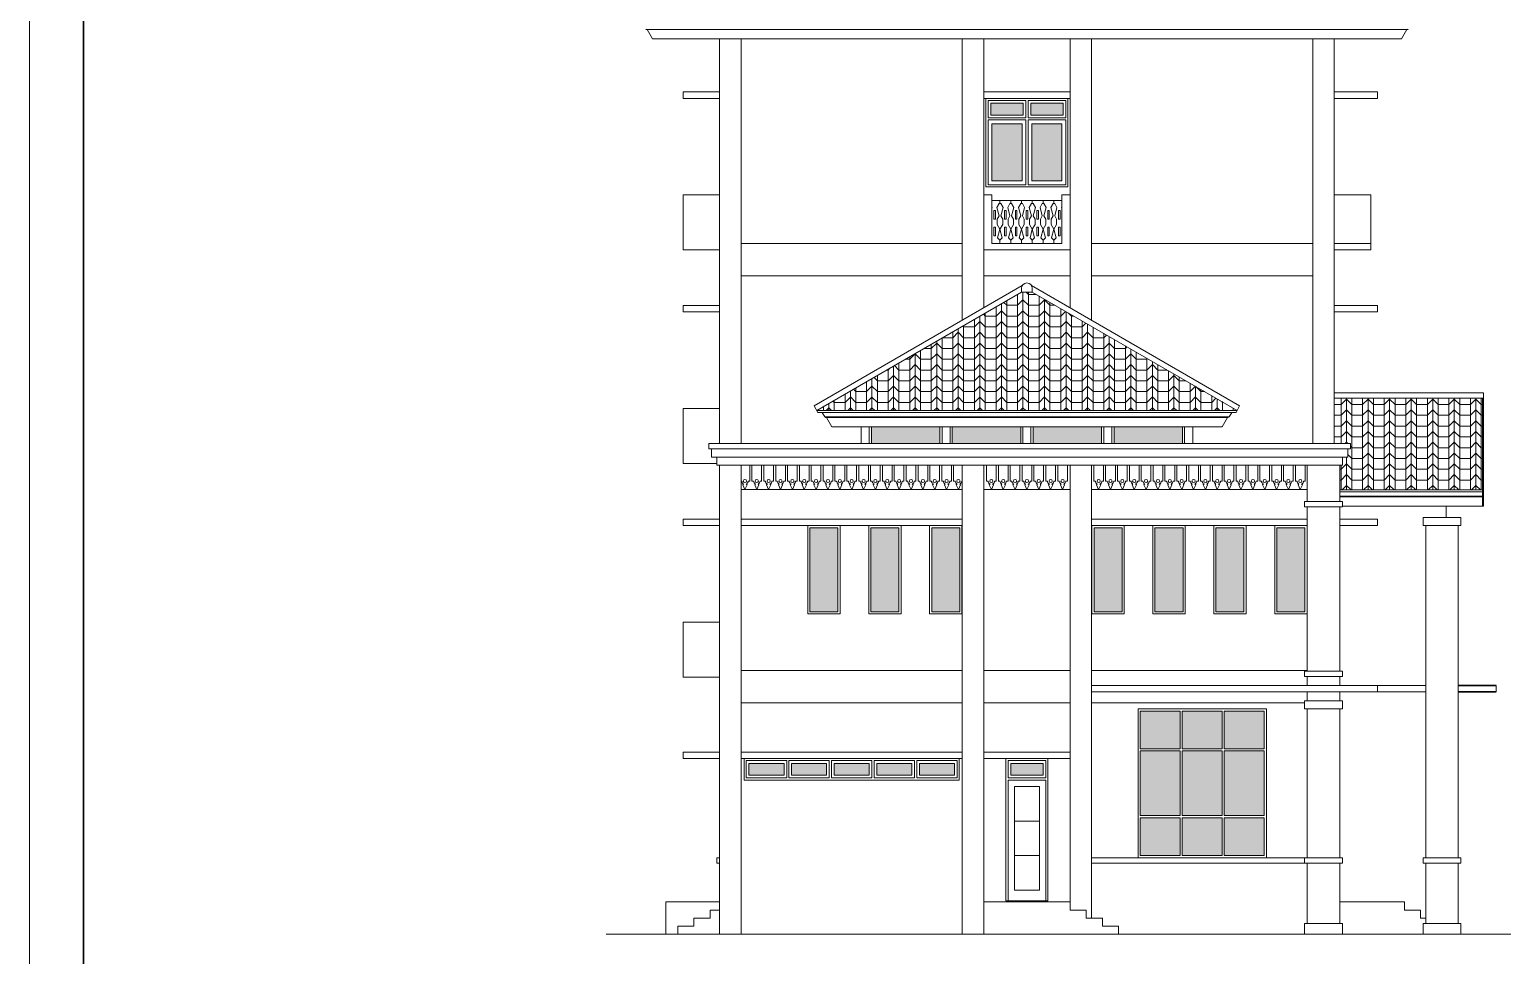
# Model space of a CAD drawing. Header units: millimetres. Extents: x -11 to 1625, y -267 to 180.
# Drawn here: x 1247.21 to 1274.53, y 149.58 to 166.75 of the extents above; entities that cross this region are included whole.
import ezdxf
from ezdxf.enums import TextEntityAlignment as Align

# ---------------------------------------------------------------- set-up
doc = ezdxf.new("R2010")
doc.units = ezdxf.units.MM
for name, color, linetype, lineweight in [('ars', 11, 'Continuous', 5), ('blk', 1, 'Continuous', 30), ('GRS KOP', 1, 'Continuous', 35), ('kap', 71, 'Continuous', 15), ('kop', 7, 'Continuous', 20), ('kus', 63, 'Continuous', 15), ('lan', 7, 'Continuous', 15), ('sol kaca', 9, 'Continuous', 0), ('tem', 5, 'Continuous', 20)]:
    doc.layers.add(name, color=color, linetype=linetype, lineweight=lineweight)
doc.styles.add('BARU', font='complex.shx')
doc.styles.get("Standard").update_dxf_attribs({"font": 'ARIALUNI.TTF'})

# ---------------------------------------------------------------- blocks, each defined once
blk = doc.blocks.new('kop')
at = {"layer": 'GRS KOP'}
blk.add_lwpolyline([(1, 54), (83, 54), (83, 1), (1, 1)], close=True, dxfattribs=at)
at = {"layer": 'kop', "color": 7}
blk.add_line((0, 55), (0, 0), dxfattribs=at)
at = {"layer": 'kop', "style": 'BARU', "flags": 4}
for p, height in [((73.8, 5.4), 0.35), ((80.303, 5.382), 0.25), ((73.8, 4.9), 0.35), ((80.303, 4.882), 0.25), ((73.8, 4.4), 0.35), ((80.303, 4.382), 0.25)]:
    blk.add_attdef('-', p, '', height=height, dxfattribs=at)
at = {"layer": 'kop', "flags": 4}
for tag, p in [('AR-00', (78.057, 2.648)), ('00', (81.238, 2.647))]:
    blk.add_attdef(tag, text='', height=0.35, dxfattribs=at).set_placement(p, align=Align.MIDDLE)

msp = doc.modelspace()

# ---------------------------------------------------------------- hatches: boundary and pattern name
at = {"layer": 'ars'}
h = msp.add_hatch(dxfattribs=at)
h.set_pattern_fill('PLENTONG', color=256, scale=0.1)
h.set_pattern_definition([(90, (1254.3393, 68.03694), (-0.4, 2e-17), []), (90, (1254.4393, 68.03694), (-0.4, 2e-17), []), (90, (1254.5393, 68.03694), (-0.4, 2e-17), []), (45, (1254.33931, 68.03694), (1e-17, 0.2), [0.14142136, -0.4242641]), (135, (1254.53931, 68.03694), (-1e-17, -0.2), [0.14142136, -0.4242641]), (0, (1254.5393, 68.03694), (0, 0.2), [0.2, -0.2])])
h.paths.add_polyline_path([(1269.6111181, 159.6863081), (1265.8132086, 161.8790322), (1265.6132086, 161.8790322), (1261.815299, 159.6863081)])
h = msp.add_hatch(dxfattribs=at)
h.set_pattern_fill('PLENTONG', color=256, scale=0.1)
h.set_pattern_definition([(90, (1214.3393, 68.3974), (-0.4, 2e-17), []), (90, (1214.4393, 68.3974), (-0.4, 2e-17), []), (90, (1214.5393, 68.3974), (-0.4, 2e-17), []), (45, (1214.33931, 68.39741), (1e-17, 0.2), [0.14142136, -0.4242641]), (135, (1214.53931, 68.39741), (-1e-17, -0.2), [0.14142136, -0.4242641]), (0, (1214.5393, 68.39741), (0, 0.2), [0.2, -0.2])])
h.paths.add_polyline_path([(1271.5132086, 158.2238585), (1271.5632086, 158.2238585), (1271.5632086, 158.2132141), (1274.1632086, 158.2132141), (1274.1632086, 159.9162268), (1271.4132086, 159.9162268), (1271.4132086, 159.0738585), (1271.7132086, 159.0738585), (1271.7132086, 158.9738585), (1271.6632086, 158.9738585), (1271.6632086, 158.8238585), (1271.5632086, 158.8238585), (1271.5632086, 158.6738585), (1271.5132086, 158.6738585)])
at = {"layer": 'sol kaca'}
h = msp.add_hatch(color=256, dxfattribs=at)
h.dxf.hatch_style = 1
h.paths.add_polyline_path([(1265.0632086, 165.0038585), (1265.0632086, 163.9438585), (1265.6232086, 163.9438585), (1265.6232086, 165.0038585)])
h.paths.add_polyline_path([(1265.0432086, 165.3838585), (1265.0432086, 165.1638585), (1265.6432086, 165.1638585), (1265.6432086, 165.3838585)])
h.paths.add_polyline_path([(1266.3832086, 165.1638585), (1266.3832086, 165.3838585), (1265.7832086, 165.3838585), (1265.7832086, 165.1638585)])
h.paths.add_polyline_path([(1266.3632086, 163.9438585), (1266.3632086, 165.0038585), (1265.8032086, 165.0038585), (1265.8032086, 163.9438585)])
h = msp.add_hatch(color=256, dxfattribs=at)
h.dxf.hatch_style = 1
h.paths.add_polyline_path([(1262.8282086, 159.3849772), (1262.8282086, 159.0738585), (1264.0982086, 159.0738585), (1264.0982086, 159.3849772)])
h.paths.add_polyline_path([(1264.3282086, 159.3849772), (1264.3282086, 159.0738585), (1265.5982086, 159.0738585), (1265.5982086, 159.3849772)])
h.paths.add_polyline_path([(1265.8282086, 159.3849772), (1265.8282086, 159.0738585), (1267.0982086, 159.0738585), (1267.0982086, 159.3849772)])
h.paths.add_polyline_path([(1267.3282086, 159.3849772), (1267.3282086, 159.0738585), (1268.5982086, 159.0738585), (1268.5982086, 159.3849772)])
h = msp.add_hatch(color=256, dxfattribs=at)
h.dxf.hatch_style = 1
h.paths.add_polyline_path([(1262.2082086, 157.5138585), (1262.2082086, 155.9538585), (1261.6882086, 155.9538585), (1261.6882086, 157.5138585)])
h = msp.add_hatch(color=256, dxfattribs=at)
h.dxf.hatch_style = 1
h.paths.add_polyline_path([(1262.8182086, 155.9538585), (1262.8182086, 157.5138585), (1263.3382086, 157.5138585), (1263.3382086, 155.9538585)])
h = msp.add_hatch(color=256, dxfattribs=at)
h.dxf.hatch_style = 1
h.paths.add_polyline_path([(1264.4682086, 157.5138585), (1263.9482086, 157.5138585), (1263.9482086, 155.9538585), (1264.4682086, 155.9538585)])
h = msp.add_hatch(color=256, dxfattribs=at)
h.dxf.hatch_style = 1
h.paths.add_polyline_path([(1266.9582086, 155.9538585), (1267.4782086, 155.9538585), (1267.4782086, 157.5138585), (1266.9582086, 157.5138585)])
h = msp.add_hatch(color=256, dxfattribs=at)
h.dxf.hatch_style = 1
h.paths.add_polyline_path([(1268.6082086, 155.9538585), (1268.6082086, 157.5138585), (1268.0882086, 157.5138585), (1268.0882086, 155.9538585)])
h = msp.add_hatch(color=256, dxfattribs=at)
h.dxf.hatch_style = 1
h.paths.add_polyline_path([(1269.2182086, 157.5138585), (1269.2182086, 155.9538585), (1269.7382086, 155.9538585), (1269.7382086, 157.5138585)])
h = msp.add_hatch(color=256, dxfattribs=at)
h.dxf.hatch_style = 1
h.paths.add_polyline_path([(1270.3482086, 157.5138585), (1270.3482086, 155.9538585), (1270.8682086, 155.9538585), (1270.8682086, 157.5138585)])
h = msp.add_hatch(color=256, dxfattribs=at)
h.dxf.hatch_style = 1
h.paths.add_polyline_path([(1270.1132086, 154.1138585), (1269.3732086, 154.1138585), (1269.3732086, 153.4138585), (1270.1132086, 153.4138585)])
h.paths.add_polyline_path([(1269.3332086, 154.1138585), (1268.5932086, 154.1138585), (1268.5932086, 153.4138585), (1269.3332086, 153.4138585)])
h.paths.add_polyline_path([(1268.5532086, 154.1138585), (1267.8132086, 154.1138585), (1267.8132086, 153.4138585), (1268.5532086, 153.4138585)])
h.paths.add_polyline_path([(1267.8132086, 152.1738585), (1268.5532086, 152.1738585), (1268.5532086, 153.3738585), (1267.8132086, 153.3738585)])
h.paths.add_polyline_path([(1268.5932086, 152.1738585), (1269.3332086, 152.1738585), (1269.3332086, 153.3738585), (1268.5932086, 153.3738585)])
h.paths.add_polyline_path([(1270.1132086, 153.3738585), (1269.3732086, 153.3738585), (1269.3732086, 152.1738585), (1270.1132086, 152.1738585)])
h.paths.add_polyline_path([(1270.1132086, 152.1338585), (1269.3732086, 152.1338585), (1269.3732086, 151.4338585), (1270.1132086, 151.4338585)])
h.paths.add_polyline_path([(1268.5932086, 152.1338585), (1268.5932086, 151.4338585), (1269.3332086, 151.4338585), (1269.3332086, 152.1338585)])
h.paths.add_polyline_path([(1268.5532086, 152.1338585), (1267.8132086, 152.1338585), (1267.8132086, 151.4338585), (1268.5532086, 151.4338585)])
h = msp.add_hatch(color=256, dxfattribs=at)
h.dxf.hatch_style = 1
h.paths.add_polyline_path([(1261.2082086, 153.1438585), (1260.5582086, 153.1438585), (1260.5582086, 152.9238585), (1261.2082086, 152.9238585)])
h.paths.add_polyline_path([(1261.9982086, 153.1438585), (1261.3482086, 153.1438585), (1261.3482086, 152.9238585), (1261.9982086, 152.9238585)])
h.paths.add_polyline_path([(1262.7882086, 153.1438585), (1262.1382086, 153.1438585), (1262.1382086, 152.9238585), (1262.7882086, 152.9238585)])
h.paths.add_polyline_path([(1263.5782086, 153.1438585), (1262.9282086, 153.1438585), (1262.9282086, 152.9238585), (1263.5782086, 152.9238585)])
h.paths.add_polyline_path([(1264.3682086, 153.1438585), (1263.7182086, 153.1438585), (1263.7182086, 152.9238585), (1264.3682086, 152.9238585)])
h = msp.add_hatch(color=256, dxfattribs=at)
h.dxf.hatch_style = 1
h.paths.add_polyline_path([(1266.0132086, 153.1438585), (1265.4132086, 153.1438585), (1265.4132086, 152.9238585), (1266.0132086, 152.9238585)])

# ---------------------------------------------------------------- linework, layer by layer
at = {"layer": 'ars'}
for p, q in [((1272.7635282, 166.7525492), (1258.6628889, 166.7525492)), ((1272.756384, 166.750171), (1258.6700332, 166.750171)), ((1269.4385282, 159.5598906), (1261.9878889, 159.5598906)), ((1269.431384, 159.5575124), (1261.9950332, 159.5575124)), ((1260.4132086, 158.2238585), (1264.5132086, 158.2238585)), ((1264.9132086, 158.2238585), (1266.5132086, 158.2238585)), ((1266.9132086, 158.2238585), (1270.9132086, 158.2238585)), ((1271.5132086, 158.0867966), (1274.1632086, 158.0867966)), ((1271.5132086, 158.0844184), (1274.1632086, 158.0844184)), ((1270.8632086, 154.8538585), (1271.5632086, 154.8538585)), ((1270.8632086, 154.8538585), (1270.8632086, 154.7538585)), ((1270.8632086, 154.7538585), (1271.5632086, 154.7538585)), ((1271.5632086, 154.8538585), (1271.5632086, 154.7538585)), ((1267.7732086, 151.3938585), (1266.9132086, 151.3938585)), ((1270.1532086, 151.3938585), (1270.8632086, 151.3938585)), ((1266.9132086, 151.2938585), (1270.8632086, 151.2938585))]:
    msp.add_line(p, q, dxfattribs=at)
for points in [[(1265.0632086, 162.7838585), (1265.2132086, 162.7838585), (1265.2132086, 162.8438585), (1265.1702256, 162.8868414), (1265.2132086, 163.0472559), (1265.1632086, 163.1338585), (1265.1632086, 163.2338585), (1265.1982086, 163.2944803), (1265.1562295, 163.4511485), (1265.1982086, 163.5238585), (1265.2132086, 163.5238585), (1265.2132086, 163.5838585), (1265.0632086, 163.5838585)], [(1265.0632086, 163.4632367), (1265.0701877, 163.4511485), (1265.0632086, 163.425102)], [(1266.3632086, 163.5838585), (1266.2132086, 163.5838585), (1266.2132086, 163.5238585), (1266.2282086, 163.5238585), (1266.2701877, 163.4511485), (1266.2282086, 163.2944803), (1266.2632086, 163.2338585), (1266.2632086, 163.1338585), (1266.2132086, 163.0472559), (1266.2561915, 162.8868414), (1266.2132086, 162.8438585), (1266.2132086, 162.7838585), (1266.3632086, 162.7838585)], [(1266.3632086, 163.425102), (1266.3562295, 163.4511485), (1266.3632086, 163.4632367)], [(1265.0632086, 163.2338585), (1265.0632086, 163.1338585)], [(1266.3632086, 163.1338585), (1266.3632086, 163.2338585)]]:
    msp.add_lwpolyline(points, dxfattribs=at)
for points in [[(1265.0982086, 163.2338585), (1265.1282086, 163.2338585), (1265.1282086, 163.3938585), (1265.0982086, 163.3938585)], [(1265.4132086, 163.5838585), (1265.2132086, 163.5838585), (1265.2132086, 163.5238585), (1265.2282086, 163.5238585), (1265.2701877, 163.4511485), (1265.2282086, 163.2944803), (1265.2632086, 163.2338585), (1265.2632086, 163.1338585), (1265.2132086, 163.0472559), (1265.2561915, 162.8868414), (1265.2132086, 162.8438585), (1265.2132086, 162.7838585), (1265.4132086, 162.7838585), (1265.4132086, 162.8438585), (1265.3702256, 162.8868414), (1265.4132086, 163.0472559), (1265.3632086, 163.1338585), (1265.3632086, 163.2338585), (1265.3982086, 163.2944803), (1265.3562295, 163.4511485), (1265.3982086, 163.5238585), (1265.4132086, 163.5238585)], [(1265.2982086, 163.2338585), (1265.3282086, 163.2338585), (1265.3282086, 163.3938585), (1265.2982086, 163.3938585)], [(1265.6132086, 163.5838585), (1265.4132086, 163.5838585), (1265.4132086, 163.5238585), (1265.4282086, 163.5238585), (1265.4701877, 163.4511485), (1265.4282086, 163.2944803), (1265.4632086, 163.2338585), (1265.4632086, 163.1338585), (1265.4132086, 163.0472559), (1265.4561915, 162.8868414), (1265.4132086, 162.8438585), (1265.4132086, 162.7838585), (1265.6132086, 162.7838585), (1265.6132086, 162.8438585), (1265.5702256, 162.8868414), (1265.6132086, 163.0472559), (1265.5632086, 163.1338585), (1265.5632086, 163.2338585), (1265.5982086, 163.2944803), (1265.5562295, 163.4511485), (1265.5982086, 163.5238585), (1265.6132086, 163.5238585)], [(1265.4982086, 163.2338585), (1265.5282086, 163.2338585), (1265.5282086, 163.3938585), (1265.4982086, 163.3938585)], [(1265.8132086, 163.5838585), (1265.6132086, 163.5838585), (1265.6132086, 163.5238585), (1265.6282086, 163.5238585), (1265.6701877, 163.4511485), (1265.6282086, 163.2944803), (1265.6632086, 163.2338585), (1265.6632086, 163.1338585), (1265.6132086, 163.0472559), (1265.6561915, 162.8868414), (1265.6132086, 162.8438585), (1265.6132086, 162.7838585), (1265.8132086, 162.7838585), (1265.8132086, 162.8438585), (1265.7702256, 162.8868414), (1265.8132086, 163.0472559), (1265.7632086, 163.1338585), (1265.7632086, 163.2338585), (1265.7982086, 163.2944803), (1265.7562295, 163.4511485), (1265.7982086, 163.5238585), (1265.8132086, 163.5238585)], [(1265.6982086, 163.2338585), (1265.7282086, 163.2338585), (1265.7282086, 163.3938585), (1265.6982086, 163.3938585)], [(1266.0132086, 163.5838585), (1265.8132086, 163.5838585), (1265.8132086, 163.5238585), (1265.8282086, 163.5238585), (1265.8701877, 163.4511485), (1265.8282086, 163.2944803), (1265.8632086, 163.2338585), (1265.8632086, 163.1338585), (1265.8132086, 163.0472559), (1265.8561915, 162.8868414), (1265.8132086, 162.8438585), (1265.8132086, 162.7838585), (1266.0132086, 162.7838585), (1266.0132086, 162.8438585), (1265.9702256, 162.8868414), (1266.0132086, 163.0472559), (1265.9632086, 163.1338585), (1265.9632086, 163.2338585), (1265.9982086, 163.2944803), (1265.9562295, 163.4511485), (1265.9982086, 163.5238585), (1266.0132086, 163.5238585)], [(1265.8982086, 163.2338585), (1265.9282086, 163.2338585), (1265.9282086, 163.3938585), (1265.8982086, 163.3938585)], [(1266.2132086, 163.5838585), (1266.0132086, 163.5838585), (1266.0132086, 163.5238585), (1266.0282086, 163.5238585), (1266.0701877, 163.4511485), (1266.0282086, 163.2944803), (1266.0632086, 163.2338585), (1266.0632086, 163.1338585), (1266.0132086, 163.0472559), (1266.0561915, 162.8868414), (1266.0132086, 162.8438585), (1266.0132086, 162.7838585), (1266.2132086, 162.7838585), (1266.2132086, 162.8438585), (1266.1702256, 162.8868414), (1266.2132086, 163.0472559), (1266.1632086, 163.1338585), (1266.1632086, 163.2338585), (1266.1982086, 163.2944803), (1266.1562295, 163.4511485), (1266.1982086, 163.5238585), (1266.2132086, 163.5238585)], [(1266.0982086, 163.2338585), (1266.1282086, 163.2338585), (1266.1282086, 163.3938585), (1266.0982086, 163.3938585)], [(1266.2982086, 163.2338585), (1266.3282086, 163.2338585), (1266.3282086, 163.3938585), (1266.2982086, 163.3938585)], [(1265.0982086, 162.9268414), (1265.1282086, 162.9268414), (1265.1282086, 163.0868414), (1265.0982086, 163.0868414)], [(1265.2982086, 162.9268414), (1265.3282086, 162.9268414), (1265.3282086, 163.0868414), (1265.2982086, 163.0868414)], [(1265.4982086, 162.9268414), (1265.5282086, 162.9268414), (1265.5282086, 163.0868414), (1265.4982086, 163.0868414)], [(1265.6982086, 162.9268414), (1265.7282086, 162.9268414), (1265.7282086, 163.0868414), (1265.6982086, 163.0868414)], [(1265.8982086, 162.9268414), (1265.9282086, 162.9268414), (1265.9282086, 163.0868414), (1265.8982086, 163.0868414)], [(1266.0982086, 162.9268414), (1266.1282086, 162.9268414), (1266.1282086, 163.0868414), (1266.0982086, 163.0868414)], [(1266.2982086, 162.9268414), (1266.3282086, 162.9268414), (1266.3282086, 163.0868414), (1266.2982086, 163.0868414)]]:
    msp.add_lwpolyline(points, close=True, dxfattribs=at)
for points in [[(1260.5732086, 158.6738585), (1260.5732086, 158.3788585), (1260.5432086, 158.3788585, -0.2961082347), (1260.507634, 158.3240552), (1260.5225992, 158.3088585), (1260.4832086, 158.2238585), (1260.443818, 158.3088585), (1260.4587832, 158.3240552, -0.2961082347), (1260.4232086, 158.3788585), (1260.4132086, 158.3788585)], [(1260.7932086, 158.6738585), (1260.7932086, 158.3788585), (1260.7632086, 158.3788585, -0.2961082347), (1260.727634, 158.3240552), (1260.7425992, 158.3088585), (1260.7032086, 158.2238585), (1260.663818, 158.3088585), (1260.6787832, 158.3240552, -0.2961082347), (1260.6432086, 158.3788585), (1260.6132086, 158.3788585), (1260.6132086, 158.6738585)], [(1261.0132086, 158.6738585), (1261.0132086, 158.3788585), (1260.9832086, 158.3788585, -0.2961082347), (1260.947634, 158.3240552), (1260.9625992, 158.3088585), (1260.9232086, 158.2238585), (1260.883818, 158.3088585), (1260.8987832, 158.3240552, -0.2961082347), (1260.8632086, 158.3788585), (1260.8332086, 158.3788585), (1260.8332086, 158.6738585)], [(1261.2332086, 158.6738585), (1261.2332086, 158.3788585), (1261.2032086, 158.3788585, -0.2961082347), (1261.167634, 158.3240552), (1261.1825992, 158.3088585), (1261.1432086, 158.2238585), (1261.103818, 158.3088585), (1261.1187832, 158.3240552, -0.2961082347), (1261.0832086, 158.3788585), (1261.0532086, 158.3788585), (1261.0532086, 158.6738585)], [(1261.4532086, 158.6738585), (1261.4532086, 158.3788585), (1261.4232086, 158.3788585, -0.2961082347), (1261.387634, 158.3240552), (1261.4025992, 158.3088585), (1261.3632086, 158.2238585), (1261.323818, 158.3088585), (1261.3387832, 158.3240552, -0.2961082347), (1261.3032086, 158.3788585), (1261.2732086, 158.3788585), (1261.2732086, 158.6738585)], [(1261.6732086, 158.6738585), (1261.6732086, 158.3788585), (1261.6432086, 158.3788585, -0.2961082347), (1261.607634, 158.3240552), (1261.6225992, 158.3088585), (1261.5832086, 158.2238585), (1261.543818, 158.3088585), (1261.5587832, 158.3240552, -0.2961082347), (1261.5232086, 158.3788585), (1261.4932086, 158.3788585), (1261.4932086, 158.6738585)], [(1261.8932086, 158.6738585), (1261.8932086, 158.3788585), (1261.8632086, 158.3788585, -0.2961082347), (1261.827634, 158.3240552), (1261.8425992, 158.3088585), (1261.8032086, 158.2238585), (1261.763818, 158.3088585), (1261.7787832, 158.3240552, -0.2961082347), (1261.7432086, 158.3788585), (1261.7132086, 158.3788585), (1261.7132086, 158.6738585)], [(1262.1132086, 158.6738585), (1262.1132086, 158.3788585), (1262.0832086, 158.3788585, -0.2961082347), (1262.047634, 158.3240552), (1262.0625992, 158.3088585), (1262.0232086, 158.2238585), (1261.983818, 158.3088585), (1261.9987832, 158.3240552, -0.2961082347), (1261.9632086, 158.3788585), (1261.9332086, 158.3788585), (1261.9332086, 158.6738585)], [(1262.3332086, 158.6738585), (1262.3332086, 158.3788585), (1262.3032086, 158.3788585, -0.2961082347), (1262.267634, 158.3240552), (1262.2825992, 158.3088585), (1262.2432086, 158.2238585), (1262.203818, 158.3088585), (1262.2187832, 158.3240552, -0.2961082347), (1262.1832086, 158.3788585), (1262.1532086, 158.3788585), (1262.1532086, 158.6738585)], [(1262.5532086, 158.6738585), (1262.5532086, 158.3788585), (1262.5232086, 158.3788585, -0.2961082347), (1262.487634, 158.3240552), (1262.5025992, 158.3088585), (1262.4632086, 158.2238585), (1262.423818, 158.3088585), (1262.4387832, 158.3240552, -0.2961082347), (1262.4032086, 158.3788585), (1262.3732086, 158.3788585), (1262.3732086, 158.6738585)], [(1262.7732086, 158.6738585), (1262.7732086, 158.3788585), (1262.7432086, 158.3788585, -0.2961082347), (1262.707634, 158.3240552), (1262.7225992, 158.3088585), (1262.6832086, 158.2238585), (1262.643818, 158.3088585), (1262.6587832, 158.3240552, -0.2961082347), (1262.6232086, 158.3788585), (1262.5932086, 158.3788585), (1262.5932086, 158.6738585)], [(1262.9932086, 158.6738585), (1262.9932086, 158.3788585), (1262.9632086, 158.3788585, -0.2961082347), (1262.927634, 158.3240552), (1262.9425992, 158.3088585), (1262.9032086, 158.2238585), (1262.863818, 158.3088585), (1262.8787832, 158.3240552, -0.2961082347), (1262.8432086, 158.3788585), (1262.8132086, 158.3788585), (1262.8132086, 158.6738585)], [(1263.2132086, 158.6738585), (1263.2132086, 158.3788585), (1263.1832086, 158.3788585, -0.2961082347), (1263.147634, 158.3240552), (1263.1625992, 158.3088585), (1263.1232086, 158.2238585), (1263.083818, 158.3088585), (1263.0987832, 158.3240552, -0.2961082347), (1263.0632086, 158.3788585), (1263.0332086, 158.3788585), (1263.0332086, 158.6738585)], [(1263.4332086, 158.6738585), (1263.4332086, 158.3788585), (1263.4032086, 158.3788585, -0.2961082347), (1263.367634, 158.3240552), (1263.3825992, 158.3088585), (1263.3432086, 158.2238585), (1263.303818, 158.3088585), (1263.3187832, 158.3240552, -0.2961082347), (1263.2832086, 158.3788585), (1263.2532086, 158.3788585), (1263.2532086, 158.6738585)], [(1263.6532086, 158.6738585), (1263.6532086, 158.3788585), (1263.6232086, 158.3788585, -0.2961082347), (1263.587634, 158.3240552), (1263.6025992, 158.3088585), (1263.5632086, 158.2238585), (1263.523818, 158.3088585), (1263.5387832, 158.3240552, -0.2961082347), (1263.5032086, 158.3788585), (1263.4732086, 158.3788585), (1263.4732086, 158.6738585)], [(1263.8732086, 158.6738585), (1263.8732086, 158.3788585), (1263.8432086, 158.3788585, -0.2961082347), (1263.807634, 158.3240552), (1263.8225992, 158.3088585), (1263.7832086, 158.2238585), (1263.743818, 158.3088585), (1263.7587832, 158.3240552, -0.2961082347), (1263.7232086, 158.3788585), (1263.6932086, 158.3788585), (1263.6932086, 158.6738585)], [(1264.0932086, 158.6738585), (1264.0932086, 158.3788585), (1264.0632086, 158.3788585, -0.2961082347), (1264.027634, 158.3240552), (1264.0425992, 158.3088585), (1264.0032086, 158.2238585), (1263.963818, 158.3088585), (1263.9787832, 158.3240552, -0.2961082347), (1263.9432086, 158.3788585), (1263.9132086, 158.3788585), (1263.9132086, 158.6738585)], [(1264.3132086, 158.6738585), (1264.3132086, 158.3788585), (1264.2832086, 158.3788585, -0.2961082347), (1264.247634, 158.3240552), (1264.2625992, 158.3088585), (1264.2232086, 158.2238585), (1264.183818, 158.3088585), (1264.1987832, 158.3240552, -0.2961082347), (1264.1632086, 158.3788585), (1264.1332086, 158.3788585), (1264.1332086, 158.6738585)], [(1264.5132086, 158.3788585), (1264.5032086, 158.3788585, -0.2961082347), (1264.467634, 158.3240552), (1264.4825992, 158.3088585), (1264.4432086, 158.2238585), (1264.403818, 158.3088585), (1264.4187832, 158.3240552, -0.2961082347), (1264.3832086, 158.3788585), (1264.3532086, 158.3788585), (1264.3532086, 158.6738585)], [(1265.1432086, 158.6738585), (1265.1432086, 158.3788585), (1265.1132086, 158.3788585, -0.2961082347), (1265.077634, 158.3240552), (1265.0925992, 158.3088585), (1265.0532086, 158.2238585), (1265.013818, 158.3088585), (1265.0287832, 158.3240552, -0.2961082347), (1264.9932086, 158.3788585), (1264.9632086, 158.3788585), (1264.9632086, 158.6738585)], [(1265.3632086, 158.6738585), (1265.3632086, 158.3788585), (1265.3332086, 158.3788585, -0.2961082347), (1265.297634, 158.3240552), (1265.3125992, 158.3088585), (1265.2732086, 158.2238585), (1265.233818, 158.3088585), (1265.2487832, 158.3240552, -0.2961082347), (1265.2132086, 158.3788585), (1265.1832086, 158.3788585), (1265.1832086, 158.6738585)], [(1265.5832086, 158.6738585), (1265.5832086, 158.3788585), (1265.5532086, 158.3788585, -0.2961082347), (1265.517634, 158.3240552), (1265.5325992, 158.3088585), (1265.4932086, 158.2238585), (1265.453818, 158.3088585), (1265.4687832, 158.3240552, -0.2961082347), (1265.4332086, 158.3788585), (1265.4032086, 158.3788585), (1265.4032086, 158.6738585)], [(1265.8032086, 158.6738585), (1265.8032086, 158.3788585), (1265.7732086, 158.3788585, -0.2961082347), (1265.737634, 158.3240552), (1265.7525992, 158.3088585), (1265.7132086, 158.2238585), (1265.673818, 158.3088585), (1265.6887832, 158.3240552, -0.2961082347), (1265.6532086, 158.3788585), (1265.6232086, 158.3788585), (1265.6232086, 158.6738585)], [(1266.0232086, 158.6738585), (1266.0232086, 158.3788585), (1265.9932086, 158.3788585, -0.2961082347), (1265.957634, 158.3240552), (1265.9725992, 158.3088585), (1265.9332086, 158.2238585), (1265.893818, 158.3088585), (1265.9087832, 158.3240552, -0.2961082347), (1265.8732086, 158.3788585), (1265.8432086, 158.3788585), (1265.8432086, 158.6738585)], [(1266.2432086, 158.6738585), (1266.2432086, 158.3788585), (1266.2132086, 158.3788585, -0.2961082347), (1266.177634, 158.3240552), (1266.1925992, 158.3088585), (1266.1532086, 158.2238585), (1266.113818, 158.3088585), (1266.1287832, 158.3240552, -0.2961082347), (1266.0932086, 158.3788585), (1266.0632086, 158.3788585), (1266.0632086, 158.6738585)], [(1266.4632086, 158.6738585), (1266.4632086, 158.3788585), (1266.4332086, 158.3788585, -0.2961082347), (1266.397634, 158.3240552), (1266.4125992, 158.3088585), (1266.3732086, 158.2238585), (1266.333818, 158.3088585), (1266.3487832, 158.3240552, -0.2961082347), (1266.3132086, 158.3788585), (1266.2832086, 158.3788585), (1266.2832086, 158.6738585)], [(1267.1332086, 158.6738585), (1267.1332086, 158.3788585), (1267.1032086, 158.3788585, -0.2961082347), (1267.067634, 158.3240552), (1267.0825992, 158.3088585), (1267.0432086, 158.2238585), (1267.003818, 158.3088585), (1267.0187832, 158.3240552, -0.2961082347), (1266.9832086, 158.3788585), (1266.9532086, 158.3788585), (1266.9532086, 158.6738585)], [(1267.3532086, 158.6738585), (1267.3532086, 158.3788585), (1267.3232086, 158.3788585, -0.2961082347), (1267.287634, 158.3240552), (1267.3025992, 158.3088585), (1267.2632086, 158.2238585), (1267.223818, 158.3088585), (1267.2387832, 158.3240552, -0.2961082347), (1267.2032086, 158.3788585), (1267.1732086, 158.3788585), (1267.1732086, 158.6738585)], [(1267.5732086, 158.6738585), (1267.5732086, 158.3788585), (1267.5432086, 158.3788585, -0.2961082347), (1267.507634, 158.3240552), (1267.5225992, 158.3088585), (1267.4832086, 158.2238585), (1267.443818, 158.3088585), (1267.4587832, 158.3240552, -0.2961082347), (1267.4232086, 158.3788585), (1267.3932086, 158.3788585), (1267.3932086, 158.6738585)], [(1267.7932086, 158.6738585), (1267.7932086, 158.3788585), (1267.7632086, 158.3788585, -0.2961082347), (1267.727634, 158.3240552), (1267.7425992, 158.3088585), (1267.7032086, 158.2238585), (1267.663818, 158.3088585), (1267.6787832, 158.3240552, -0.2961082347), (1267.6432086, 158.3788585), (1267.6132086, 158.3788585), (1267.6132086, 158.6738585)], [(1268.0132086, 158.6738585), (1268.0132086, 158.3788585), (1267.9832086, 158.3788585, -0.2961082347), (1267.947634, 158.3240552), (1267.9625992, 158.3088585), (1267.9232086, 158.2238585), (1267.883818, 158.3088585), (1267.8987832, 158.3240552, -0.2961082347), (1267.8632086, 158.3788585), (1267.8332086, 158.3788585), (1267.8332086, 158.6738585)], [(1268.2332086, 158.6738585), (1268.2332086, 158.3788585), (1268.2032086, 158.3788585, -0.2961082347), (1268.167634, 158.3240552), (1268.1825992, 158.3088585), (1268.1432086, 158.2238585), (1268.103818, 158.3088585), (1268.1187832, 158.3240552, -0.2961082347), (1268.0832086, 158.3788585), (1268.0532086, 158.3788585), (1268.0532086, 158.6738585)], [(1268.4532086, 158.6738585), (1268.4532086, 158.3788585), (1268.4232086, 158.3788585, -0.2961082347), (1268.387634, 158.3240552), (1268.4025992, 158.3088585), (1268.3632086, 158.2238585), (1268.323818, 158.3088585), (1268.3387832, 158.3240552, -0.2961082347), (1268.3032086, 158.3788585), (1268.2732086, 158.3788585), (1268.2732086, 158.6738585)], [(1268.6732086, 158.6738585), (1268.6732086, 158.3788585), (1268.6432086, 158.3788585, -0.2961082347), (1268.607634, 158.3240552), (1268.6225992, 158.3088585), (1268.5832086, 158.2238585), (1268.543818, 158.3088585), (1268.5587832, 158.3240552, -0.2961082347), (1268.5232086, 158.3788585), (1268.4932086, 158.3788585), (1268.4932086, 158.6738585)], [(1268.8932086, 158.6738585), (1268.8932086, 158.3788585), (1268.8632086, 158.3788585, -0.2961082347), (1268.827634, 158.3240552), (1268.8425992, 158.3088585), (1268.8032086, 158.2238585), (1268.763818, 158.3088585), (1268.7787832, 158.3240552, -0.2961082347), (1268.7432086, 158.3788585), (1268.7132086, 158.3788585), (1268.7132086, 158.6738585)], [(1269.1132086, 158.6738585), (1269.1132086, 158.3788585), (1269.0832086, 158.3788585, -0.2961082347), (1269.047634, 158.3240552), (1269.0625992, 158.3088585), (1269.0232086, 158.2238585), (1268.983818, 158.3088585), (1268.9987832, 158.3240552, -0.2961082347), (1268.9632086, 158.3788585), (1268.9332086, 158.3788585), (1268.9332086, 158.6738585)], [(1269.3332086, 158.6738585), (1269.3332086, 158.3788585), (1269.3032086, 158.3788585, -0.2961082347), (1269.267634, 158.3240552), (1269.2825992, 158.3088585), (1269.2432086, 158.2238585), (1269.203818, 158.3088585), (1269.2187832, 158.3240552, -0.2961082347), (1269.1832086, 158.3788585), (1269.1532086, 158.3788585), (1269.1532086, 158.6738585)], [(1269.5532086, 158.6738585), (1269.5532086, 158.3788585), (1269.5232086, 158.3788585, -0.2961082347), (1269.487634, 158.3240552), (1269.5025992, 158.3088585), (1269.4632086, 158.2238585), (1269.423818, 158.3088585), (1269.4387832, 158.3240552, -0.2961082347), (1269.4032086, 158.3788585), (1269.3732086, 158.3788585), (1269.3732086, 158.6738585)], [(1269.7732086, 158.6738585), (1269.7732086, 158.3788585), (1269.7432086, 158.3788585, -0.2961082347), (1269.707634, 158.3240552), (1269.7225992, 158.3088585), (1269.6832086, 158.2238585), (1269.643818, 158.3088585), (1269.6587832, 158.3240552, -0.2961082347), (1269.6232086, 158.3788585), (1269.5932086, 158.3788585), (1269.5932086, 158.6738585)], [(1269.9932086, 158.6738585), (1269.9932086, 158.3788585), (1269.9632086, 158.3788585, -0.2961082347), (1269.927634, 158.3240552), (1269.9425992, 158.3088585), (1269.9032086, 158.2238585), (1269.863818, 158.3088585), (1269.8787832, 158.3240552, -0.2961082347), (1269.8432086, 158.3788585), (1269.8132086, 158.3788585), (1269.8132086, 158.6738585)], [(1270.2132086, 158.6738585), (1270.2132086, 158.3788585), (1270.1832086, 158.3788585, -0.2961082347), (1270.147634, 158.3240552), (1270.1625992, 158.3088585), (1270.1232086, 158.2238585), (1270.083818, 158.3088585), (1270.0987832, 158.3240552, -0.2961082347), (1270.0632086, 158.3788585), (1270.0332086, 158.3788585), (1270.0332086, 158.6738585)], [(1270.4332086, 158.6738585), (1270.4332086, 158.3788585), (1270.4032086, 158.3788585, -0.2961082347), (1270.367634, 158.3240552), (1270.3825992, 158.3088585), (1270.3432086, 158.2238585), (1270.303818, 158.3088585), (1270.3187832, 158.3240552, -0.2961082347), (1270.2832086, 158.3788585), (1270.2532086, 158.3788585), (1270.2532086, 158.6738585)], [(1270.6532086, 158.6738585), (1270.6532086, 158.3788585), (1270.6232086, 158.3788585, -0.2961082347), (1270.587634, 158.3240552), (1270.6025992, 158.3088585), (1270.5632086, 158.2238585), (1270.523818, 158.3088585), (1270.5387832, 158.3240552, -0.2961082347), (1270.5032086, 158.3788585), (1270.4732086, 158.3788585), (1270.4732086, 158.6738585)], [(1270.8732086, 158.6738585), (1270.8732086, 158.3788585), (1270.8432086, 158.3788585, -0.2961082347), (1270.807634, 158.3240552), (1270.8225992, 158.3088585), (1270.7832086, 158.2238585), (1270.743818, 158.3088585), (1270.7587832, 158.3240552, -0.2961082347), (1270.7232086, 158.3788585), (1270.6932086, 158.3788585), (1270.6932086, 158.6738585)]]:
    msp.add_lwpolyline(points, format="xyb", dxfattribs=at)
for centre in [(1260.4832086, 158.3788585), (1260.7032086, 158.3788585), (1260.9232086, 158.3788585), (1261.1432086, 158.3788585), (1261.3632086, 158.3788585), (1261.5832086, 158.3788585), (1261.8032086, 158.3788585), (1262.0232086, 158.3788585), (1262.2432086, 158.3788585), (1262.4632086, 158.3788585), (1262.6832086, 158.3788585), (1262.9032086, 158.3788585), (1263.1232086, 158.3788585), (1263.3432086, 158.3788585), (1263.5632086, 158.3788585), (1263.7832086, 158.3788585), (1264.0032086, 158.3788585), (1264.2232086, 158.3788585), (1264.4432086, 158.3788585), (1265.0532086, 158.3788585), (1265.2732086, 158.3788585), (1265.4932086, 158.3788585), (1265.7132086, 158.3788585), (1265.9332086, 158.3788585), (1266.1532086, 158.3788585), (1266.3732086, 158.3788585), (1267.0432086, 158.3788585), (1267.2632086, 158.3788585), (1267.4832086, 158.3788585), (1267.7032086, 158.3788585), (1267.9232086, 158.3788585), (1268.1432086, 158.3788585), (1268.3632086, 158.3788585), (1268.5832086, 158.3788585), (1268.8032086, 158.3788585), (1269.0232086, 158.3788585), (1269.2432086, 158.3788585), (1269.4632086, 158.3788585), (1269.6832086, 158.3788585), (1269.9032086, 158.3788585), (1270.1232086, 158.3788585), (1270.3432086, 158.3788585), (1270.5632086, 158.3788585), (1270.7832086, 158.3788585)]:
    msp.add_circle(centre, 0.03, dxfattribs=at)
at = {"layer": 'blk'}
for p, q in [((1273.7132086, 154.5888585), (1274.4132086, 154.5888585)), ((1273.7132086, 154.4688585), (1274.4132086, 154.4688585))]:
    msp.add_line(p, q, dxfattribs=at)
at = {"layer": 'kap'}
for p, q in [((1258.6628889, 166.7525492), (1258.6605106, 166.7525492)), ((1258.6700332, 166.750171), (1258.6671464, 166.750171)), ((1258.7696464, 166.5776358), (1258.6700332, 166.750171)), ((1272.6567708, 166.5776358), (1272.756384, 166.750171)), ((1272.756384, 166.750171), (1272.7592708, 166.750171)), ((1272.7635282, 166.7525492), (1272.7659066, 166.7525492)), ((1272.6567708, 166.5776358), (1258.7696464, 166.5776358)), ((1261.7690775, 159.7750922), (1265.626606, 162.0022373)), ((1261.815299, 159.6863081), (1265.6132086, 161.8790322)), ((1265.6132086, 161.8790322), (1265.6132086, 161.9522373)), ((1265.8132086, 161.8790322), (1265.6132086, 161.8790322)), ((1269.6573396, 159.7750922), (1265.7998111, 162.0022373)), ((1265.8132086, 161.8790322), (1265.8132086, 161.9522373)), ((1269.6111181, 159.6863081), (1265.8132086, 161.8790322)), ((1271.4132086, 160.0162268), (1274.1832086, 160.0162268)), ((1271.4132086, 159.9162268), (1274.1832086, 159.9162268)), ((1274.1632086, 159.9162268), (1274.1632086, 157.9118832)), ((1274.1832086, 160.0162268), (1274.1832086, 157.9118832)), ((1261.8337701, 159.6508282), (1261.7690775, 159.7750922)), ((1269.6111181, 159.6863081), (1261.815299, 159.6863081)), ((1269.5926471, 159.6508282), (1261.8337701, 159.6508282)), ((1261.9622278, 159.5683329), (1261.9145991, 159.6508282)), ((1269.4641893, 159.5683329), (1261.9622278, 159.5683329)), ((1261.9878889, 159.5598906), (1261.9855106, 159.5598906)), ((1261.9950332, 159.5575124), (1261.9921464, 159.5575124)), ((1262.0946464, 159.3849772), (1261.9950332, 159.5575124)), ((1269.3317708, 159.3849772), (1269.431384, 159.5575124)), ((1269.431384, 159.5575124), (1269.4342708, 159.5575124)), ((1269.4385282, 159.5598906), (1269.4409066, 159.5598906)), ((1269.4641893, 159.5683329), (1269.5118181, 159.6508282)), ((1269.5926471, 159.6508282), (1269.6573396, 159.7750922)), ((1269.3317708, 159.3849772), (1262.0946464, 159.3849772)), ((1271.5132086, 158.2132141), (1274.1632086, 158.2132141)), ((1271.5132086, 158.1777342), (1274.1632086, 158.1777342)), ((1271.5132086, 158.0952389), (1274.1632086, 158.0952389)), ((1271.5632086, 157.9118832), (1274.1832086, 157.9118832)), ((1266.1032086, 150.5938585), (1265.3232086, 150.5938585))]:
    msp.add_line(p, q, dxfattribs=at)
for centre, radius, start, end in [((1258.6605106, 166.7744338), 0.0218846, 217.8963914, 270), ((1258.6671464, 166.755171), 0.005, 211.6251636, 270), ((1272.7592708, 166.755171), 0.005, 270, 328.3748364), ((1272.7659066, 166.7744338), 0.0218846, 270, 322.1036086), ((1265.7132086, 161.9522373), 0.1, 0, 180), ((1261.9855106, 159.5817752), 0.0218846, 217.8963914, 270), ((1261.9921464, 159.5625124), 0.005, 211.6251636, 270), ((1269.4342708, 159.5625124), 0.005, 270, 328.3748364), ((1269.4409066, 159.5817752), 0.0218846, 270, 322.1036086)]:
    msp.add_arc(centre, radius, start, end, dxfattribs=at)
at = {"layer": 'kus'}
for p, q in [((1264.9532086, 163.8338585), (1264.9532086, 165.4738585)), ((1264.9932086, 165.1138585), (1264.9932086, 165.4338585)), ((1265.6932086, 165.4338585), (1264.9932086, 165.4338585)), ((1265.6932086, 165.1138585), (1265.6932086, 165.4338585)), ((1266.4732086, 163.8338585), (1266.4732086, 165.4738585)), ((1265.6932086, 165.1138585), (1264.9932086, 165.1138585)), ((1264.9932086, 163.8738585), (1264.9932086, 165.0738585)), ((1265.6932086, 165.0738585), (1264.9932086, 165.0738585)), ((1265.6932086, 163.8738585), (1265.6932086, 165.0738585)), ((1266.4732086, 163.8338585), (1264.9532086, 163.8338585)), ((1265.6932086, 163.8738585), (1264.9932086, 163.8738585)), ((1262.7882086, 159.0738585), (1262.7882086, 159.3849772)), ((1264.1382086, 159.0738585), (1264.1382086, 159.3849772)), ((1267.2882086, 159.0738585), (1267.2882086, 159.3849772)), ((1268.6382086, 159.0738585), (1268.6382086, 159.3849772)), ((1261.6482086, 155.9138585), (1261.6482086, 157.5538585)), ((1262.2482086, 157.5538585), (1261.6482086, 157.5538585)), ((1261.6882086, 155.9538585), (1261.6882086, 157.5138585)), ((1262.2082086, 157.5138585), (1261.6882086, 157.5138585)), ((1262.2082086, 155.9538585), (1262.2082086, 157.5138585)), ((1262.2482086, 155.9138585), (1262.2482086, 157.5538585)), ((1262.7782086, 155.9138585), (1262.7782086, 157.5538585)), ((1263.3782086, 157.5538585), (1262.7782086, 157.5538585)), ((1262.8182086, 155.9538585), (1262.8182086, 157.5138585)), ((1263.3382086, 157.5138585), (1262.8182086, 157.5138585)), ((1263.3382086, 155.9538585), (1263.3382086, 157.5138585)), ((1263.3782086, 155.9138585), (1263.3782086, 157.5538585)), ((1263.9082086, 155.9138585), (1263.9082086, 157.5538585)), ((1264.5082086, 157.5538585), (1263.9082086, 157.5538585)), ((1263.9482086, 155.9538585), (1263.9482086, 157.5138585)), ((1264.4682086, 157.5138585), (1263.9482086, 157.5138585)), ((1264.4682086, 155.9538585), (1264.4682086, 157.5138585)), ((1264.5082086, 155.9138585), (1264.5082086, 157.5538585)), ((1266.9182086, 155.9138585), (1266.9182086, 157.5538585)), ((1266.9182086, 157.5538585), (1267.5182086, 157.5538585)), ((1266.9582086, 155.9538585), (1266.9582086, 157.5138585)), ((1266.9582086, 157.5138585), (1267.4782086, 157.5138585)), ((1267.4782086, 155.9538585), (1267.4782086, 157.5138585)), ((1267.5182086, 155.9138585), (1267.5182086, 157.5538585)), ((1268.0482086, 155.9138585), (1268.0482086, 157.5538585)), ((1268.0482086, 157.5538585), (1268.6482086, 157.5538585)), ((1268.0882086, 155.9538585), (1268.0882086, 157.5138585)), ((1268.0882086, 157.5138585), (1268.6082086, 157.5138585)), ((1268.6082086, 155.9538585), (1268.6082086, 157.5138585)), ((1268.6482086, 155.9138585), (1268.6482086, 157.5538585)), ((1269.1782086, 155.9138585), (1269.1782086, 157.5538585)), ((1269.1782086, 157.5538585), (1269.7782086, 157.5538585)), ((1269.2182086, 155.9538585), (1269.2182086, 157.5138585)), ((1269.2182086, 157.5138585), (1269.7382086, 157.5138585)), ((1269.7382086, 155.9538585), (1269.7382086, 157.5138585)), ((1269.7782086, 155.9138585), (1269.7782086, 157.5538585)), ((1270.3082086, 155.9138585), (1270.3082086, 157.5538585)), ((1270.3082086, 157.5538585), (1270.9082086, 157.5538585)), ((1270.3482086, 155.9538585), (1270.3482086, 157.5138585)), ((1270.3482086, 157.5138585), (1270.8682086, 157.5138585)), ((1270.8682086, 155.9538585), (1270.8682086, 157.5138585)), ((1270.9082086, 155.9138585), (1270.9082086, 157.5538585)), ((1262.2482086, 155.9138585), (1261.6482086, 155.9138585)), ((1262.2082086, 155.9538585), (1261.6882086, 155.9538585)), ((1263.3782086, 155.9138585), (1262.7782086, 155.9138585)), ((1263.3382086, 155.9538585), (1262.8182086, 155.9538585)), ((1264.5082086, 155.9138585), (1263.9082086, 155.9138585)), ((1264.4682086, 155.9538585), (1263.9482086, 155.9538585)), ((1266.9182086, 155.9138585), (1267.5182086, 155.9138585)), ((1266.9582086, 155.9538585), (1267.4782086, 155.9538585)), ((1268.0482086, 155.9138585), (1268.6482086, 155.9138585)), ((1268.0882086, 155.9538585), (1268.6082086, 155.9538585)), ((1269.1782086, 155.9138585), (1269.7782086, 155.9138585)), ((1269.2182086, 155.9538585), (1269.7382086, 155.9538585)), ((1270.3082086, 155.9138585), (1270.9082086, 155.9138585)), ((1270.3482086, 155.9538585), (1270.8682086, 155.9538585)), ((1267.7732086, 151.3938585), (1267.7732086, 154.1538585)), ((1267.7732086, 154.1538585), (1270.1532086, 154.1538585)), ((1267.8132086, 153.4138585), (1267.8132086, 154.1138585)), ((1267.8132086, 154.1138585), (1268.5532086, 154.1138585)), ((1268.5532086, 153.4138585), (1268.5532086, 154.1138585)), ((1268.5932086, 153.4138585), (1268.5932086, 154.1138585)), ((1268.5932086, 154.1138585), (1269.3332086, 154.1138585)), ((1269.3332086, 153.4138585), (1269.3332086, 154.1138585)), ((1269.3732086, 153.4138585), (1269.3732086, 154.1138585)), ((1269.3732086, 154.1138585), (1270.1132086, 154.1138585)), ((1270.1132086, 153.4138585), (1270.1132086, 154.1138585)), ((1270.1532086, 151.3938585), (1270.1532086, 154.1538585)), ((1267.8132086, 153.4138585), (1268.5532086, 153.4138585)), ((1267.8132086, 152.1738585), (1267.8132086, 153.3738585)), ((1267.8132086, 153.3738585), (1268.5532086, 153.3738585)), ((1268.5532086, 152.1738585), (1268.5532086, 153.3738585)), ((1268.5932086, 153.4138585), (1269.3332086, 153.4138585)), ((1268.5932086, 152.1738585), (1268.5932086, 153.3738585)), ((1268.5932086, 153.3738585), (1269.3332086, 153.3738585)), ((1269.3332086, 152.1738585), (1269.3332086, 153.3738585)), ((1269.3732086, 153.4138585), (1270.1132086, 153.4138585)), ((1269.3732086, 152.1738585), (1269.3732086, 153.3738585)), ((1269.3732086, 153.3738585), (1270.1132086, 153.3738585)), ((1270.1132086, 152.1738585), (1270.1132086, 153.3738585)), ((1260.4682086, 153.2338585), (1260.4682086, 152.8338585)), ((1264.4582086, 153.2338585), (1264.4582086, 152.8338585)), ((1265.3232086, 153.2338585), (1266.1032086, 153.2338585)), ((1265.3232086, 153.2338585), (1265.3232086, 150.5938585)), ((1266.1032086, 153.2338585), (1266.1032086, 150.5938585)), ((1264.4582086, 152.8338585), (1260.4682086, 152.8338585)), ((1265.3632086, 152.8338585), (1265.3632086, 150.5938585)), ((1265.3632086, 152.8338585), (1266.0632086, 152.8338585)), ((1266.0632086, 152.8338585), (1266.0632086, 150.5938585)), ((1265.4832086, 152.7138585), (1265.4832086, 150.7938585)), ((1265.4832086, 152.7138585), (1265.9432086, 152.7138585)), ((1265.9432086, 152.7138585), (1265.9432086, 150.7938585)), ((1268.5532086, 152.1738585), (1267.8132086, 152.1738585)), ((1269.3332086, 152.1738585), (1268.5932086, 152.1738585)), ((1270.1132086, 152.1738585), (1269.3732086, 152.1738585)), ((1265.4832086, 152.0738585), (1265.9432086, 152.0738585)), ((1267.8132086, 151.4338585), (1267.8132086, 152.1338585)), ((1268.5532086, 152.1338585), (1267.8132086, 152.1338585)), ((1268.5532086, 151.4338585), (1268.5532086, 152.1338585)), ((1268.5932086, 151.4338585), (1268.5932086, 152.1338585)), ((1269.3332086, 152.1338585), (1268.5932086, 152.1338585)), ((1269.3332086, 151.4338585), (1269.3332086, 152.1338585)), ((1269.3732086, 151.4338585), (1269.3732086, 152.1338585)), ((1270.1132086, 152.1338585), (1269.3732086, 152.1338585)), ((1270.1132086, 151.4338585), (1270.1132086, 152.1338585)), ((1265.4832086, 151.4338585), (1265.9432086, 151.4338585)), ((1270.1532086, 151.3938585), (1267.7732086, 151.3938585)), ((1268.5532086, 151.4338585), (1267.8132086, 151.4338585)), ((1269.3332086, 151.4338585), (1268.5932086, 151.4338585)), ((1270.1132086, 151.4338585), (1269.3732086, 151.4338585)), ((1265.4832086, 150.7938585), (1265.9432086, 150.7938585))]:
    msp.add_line(p, q, dxfattribs=at)
for points in [[(1265.6432086, 165.3838585), (1265.6432086, 165.1638585), (1265.0432086, 165.1638585), (1265.0432086, 165.3838585)], [(1266.4332086, 165.4338585), (1266.4332086, 165.1138585), (1265.7332086, 165.1138585), (1265.7332086, 165.4338585)], [(1266.3832086, 165.3838585), (1266.3832086, 165.1638585), (1265.7832086, 165.1638585), (1265.7832086, 165.3838585)], [(1266.4332086, 165.0738585), (1266.4332086, 163.8738585), (1265.7332086, 163.8738585), (1265.7332086, 165.0738585)], [(1265.6232086, 165.0038585), (1265.6232086, 163.9438585), (1265.0632086, 163.9438585), (1265.0632086, 165.0038585)], [(1266.3632086, 165.0038585), (1266.3632086, 163.9438585), (1265.8032086, 163.9438585), (1265.8032086, 165.0038585)], [(1260.5082086, 153.1938585), (1260.5082086, 152.8738585), (1261.2582086, 152.8738585), (1261.2582086, 153.1938585)], [(1260.5582086, 153.1438585), (1260.5582086, 152.9238585), (1261.2082086, 152.9238585), (1261.2082086, 153.1438585)], [(1262.0482086, 153.1938585), (1262.0482086, 152.8738585), (1261.2982086, 152.8738585), (1261.2982086, 153.1938585)], [(1261.9982086, 153.1438585), (1261.9982086, 152.9238585), (1261.3482086, 152.9238585), (1261.3482086, 153.1438585)], [(1262.8382086, 153.1938585), (1262.8382086, 152.8738585), (1262.0882086, 152.8738585), (1262.0882086, 153.1938585)], [(1262.7882086, 153.1438585), (1262.7882086, 152.9238585), (1262.1382086, 152.9238585), (1262.1382086, 153.1438585)], [(1263.6282086, 153.1938585), (1263.6282086, 152.8738585), (1262.8782086, 152.8738585), (1262.8782086, 153.1938585)], [(1263.5782086, 153.1438585), (1263.5782086, 152.9238585), (1262.9282086, 152.9238585), (1262.9282086, 153.1438585)], [(1264.4182086, 153.1938585), (1264.4182086, 152.8738585), (1263.6682086, 152.8738585), (1263.6682086, 153.1938585)], [(1264.3682086, 153.1438585), (1264.3682086, 152.9238585), (1263.7182086, 152.9238585), (1263.7182086, 153.1438585)], [(1265.3632086, 153.1938585), (1265.3632086, 152.8738585), (1266.0632086, 152.8738585), (1266.0632086, 153.1938585)], [(1265.4132086, 153.1438585), (1265.4132086, 152.9238585), (1266.0132086, 152.9238585), (1266.0132086, 153.1438585)]]:
    msp.add_lwpolyline(points, close=True, dxfattribs=at)
for points in [[(1262.8282086, 159.0738585), (1262.8282086, 159.3849772)], [(1264.0982086, 159.3849772), (1264.0982086, 159.0738585)], [(1264.2882086, 159.0738585), (1264.2882086, 159.3849772)], [(1264.3282086, 159.0738585), (1264.3282086, 159.3849772)], [(1265.5982086, 159.3849772), (1265.5982086, 159.0738585)], [(1265.6382086, 159.3849772), (1265.6382086, 159.0738585)], [(1265.7882086, 159.0738585), (1265.7882086, 159.3849772)], [(1265.8282086, 159.0738585), (1265.8282086, 159.3849772)], [(1267.0982086, 159.3849772), (1267.0982086, 159.0738585)], [(1267.1382086, 159.3849772), (1267.1382086, 159.0738585)], [(1267.3282086, 159.3849772), (1267.3282086, 159.0738585)], [(1268.5982086, 159.0738585), (1268.5982086, 159.3849772)]]:
    msp.add_lwpolyline(points, dxfattribs=at)
at = {"layer": 'lan'}
for p, q in [((1259.3382086, 165.5938585), (1260.0132086, 165.5938585)), ((1264.9132086, 165.5938585), (1266.5132086, 165.5938585)), ((1272.2132086, 165.5938585), (1271.4132086, 165.5938585)), ((1272.2132086, 165.4738585), (1272.2132086, 165.5938585)), ((1259.3382086, 165.4738585), (1260.0132086, 165.4738585)), ((1264.9132086, 165.4738585), (1266.5132086, 165.4738585)), ((1271.4132086, 165.4738585), (1272.2132086, 165.4738585)), ((1260.0132086, 163.6838585), (1259.3382086, 163.6838585)), ((1259.3382086, 163.6838585), (1259.3382086, 162.6638585)), ((1271.4132086, 163.6838585), (1272.0882086, 163.6838585)), ((1272.0882086, 163.6838585), (1272.0882086, 162.6638585)), ((1260.0132086, 162.6638585), (1259.3382086, 162.6638585)), ((1264.5132086, 162.7838585), (1260.4132086, 162.7838585)), ((1266.9132086, 162.7838585), (1271.0132086, 162.7838585)), ((1271.4132086, 162.7838585), (1272.0882086, 162.7838585)), ((1271.4132086, 162.6638585), (1272.0882086, 162.6638585)), ((1264.5132086, 162.1838585), (1260.4132086, 162.1838585)), ((1266.5132086, 162.1838585), (1264.9132086, 162.1838585)), ((1266.9132086, 162.1838585), (1271.0132086, 162.1838585)), ((1259.3382086, 161.6338585), (1260.0132086, 161.6338585)), ((1259.3382086, 161.5138585), (1260.0132086, 161.5138585)), ((1272.2132086, 161.6338585), (1271.4132086, 161.6338585)), ((1271.4132086, 161.5138585), (1272.2132086, 161.5138585)), ((1272.2132086, 161.5138585), (1272.2132086, 161.6338585)), ((1260.0132086, 159.7238585), (1259.3382086, 159.7238585)), ((1259.3382086, 159.7238585), (1259.3382086, 158.7038585)), ((1271.7132086, 159.0738585), (1259.8132086, 159.0738585)), ((1259.8132086, 159.0738585), (1259.8132086, 158.9738585)), ((1271.7132086, 159.0738585), (1271.7132086, 158.9738585)), ((1271.7132086, 158.9738585), (1259.8132086, 158.9738585)), ((1259.8632086, 158.9738585), (1259.8632086, 158.8238585)), ((1271.6632086, 158.8238585), (1259.8632086, 158.8238585)), ((1259.9632086, 158.8238585), (1259.9632086, 158.6738585)), ((1271.5632086, 158.8238585), (1271.5632086, 158.6738585)), ((1271.6632086, 158.9738585), (1271.6632086, 158.8238585)), ((1259.9632086, 158.7038585), (1259.3382086, 158.7038585)), ((1271.5632086, 158.6738585), (1259.9632086, 158.6738585)), ((1259.3382086, 157.6738585), (1260.0132086, 157.6738585)), ((1264.5132086, 157.6738585), (1260.4132086, 157.6738585)), ((1266.9132086, 157.6738585), (1270.9132086, 157.6738585)), ((1272.2132086, 157.6738585), (1271.5132086, 157.6738585)), ((1272.2132086, 157.5538585), (1272.2132086, 157.6738585)), ((1273.7632086, 157.7038585), (1273.0632086, 157.7038585)), ((1273.0632086, 157.7038585), (1273.0632086, 157.5538585)), ((1273.7632086, 157.7038585), (1273.7632086, 157.5538585)), ((1259.3382086, 157.5538585), (1260.0132086, 157.5538585)), ((1264.5132086, 157.5538585), (1260.4132086, 157.5538585)), ((1266.9132086, 157.5538585), (1270.9132086, 157.5538585)), ((1271.5132086, 157.5538585), (1272.2132086, 157.5538585)), ((1273.7632086, 157.5538585), (1273.0632086, 157.5538585)), ((1260.0132086, 155.7638585), (1259.3382086, 155.7638585)), ((1259.3382086, 155.7638585), (1259.3382086, 154.7438585)), ((1260.0132086, 154.7438585), (1259.3382086, 154.7438585)), ((1264.5132086, 154.8638585), (1260.4132086, 154.8638585)), ((1266.5132086, 154.8638585), (1264.9132086, 154.8638585)), ((1270.9132086, 154.8638585), (1266.9132086, 154.8638585)), ((1266.9132086, 154.5888585), (1273.1132086, 154.5888585)), ((1266.9132086, 154.4688585), (1273.1132086, 154.4688585)), ((1272.2132086, 154.4688585), (1272.2132086, 154.5888585)), ((1273.7132086, 154.5888585), (1274.4132086, 154.5888585)), ((1273.7132086, 154.4688585), (1274.4132086, 154.4688585)), ((1274.4132086, 154.5888585), (1274.4132086, 154.4688585)), ((1264.5132086, 154.2638585), (1260.4132086, 154.2638585)), ((1266.5132086, 154.2638585), (1264.9132086, 154.2638585)), ((1270.8632086, 154.2638585), (1266.9132086, 154.2638585)), ((1259.3382086, 153.3538585), (1260.0132086, 153.3538585)), ((1260.4132086, 153.3538585), (1264.5132086, 153.3538585)), ((1260.4132086, 153.3538585), (1263.6132086, 153.3538585)), ((1264.9132086, 153.3538585), (1266.5132086, 153.3538585)), ((1259.3382086, 153.2338585), (1260.0132086, 153.2338585)), ((1260.4132086, 153.2338585), (1264.5132086, 153.2338585)), ((1264.9132086, 153.2338585), (1266.5132086, 153.2338585)), ((1259.9632086, 151.3938585), (1260.0132086, 151.3938585)), ((1259.9632086, 151.3938585), (1259.9632086, 151.2938585)), ((1259.9632086, 151.2938585), (1260.0132086, 151.2938585)), ((1260.0132086, 150.5738585), (1259.0132086, 150.5738585)), ((1266.5132086, 150.5738585), (1264.9132086, 150.5738585)), ((1266.5132086, 150.5738585), (1266.5132086, 150.4238585)), ((1271.5132086, 150.5738585), (1272.7132086, 150.5738585)), ((1272.7132086, 150.5738585), (1272.7132086, 150.4238585)), ((1259.8382086, 150.2738585), (1259.5382086, 150.2738585)), ((1259.5382086, 150.2738585), (1259.5382086, 150.1238585)), ((1260.0132086, 150.4238585), (1259.8382086, 150.4238585)), ((1259.8382086, 150.4238585), (1259.8382086, 150.2738585)), ((1266.5132086, 150.4238585), (1266.8132086, 150.4238585)), ((1266.8132086, 150.4238585), (1266.8132086, 150.2738585)), ((1266.8132086, 150.2738585), (1267.1132086, 150.2738585)), ((1267.1132086, 150.2738585), (1267.1132086, 150.1238585)), ((1272.7132086, 150.4238585), (1273.0132086, 150.4238585)), ((1273.0132086, 150.4238585), (1273.0132086, 150.2738585)), ((1273.0132086, 150.2738585), (1273.1132086, 150.2738585)), ((1259.5382086, 150.1238585), (1259.2382086, 150.1238585)), ((1259.2382086, 150.1238585), (1259.2382086, 149.9738585)), ((1267.1132086, 150.1238585), (1267.4132086, 150.1238585)), ((1267.4132086, 150.1238585), (1267.4132086, 149.9738585)), ((1257.9082007, 149.9738585), (1275.7182165, 149.9738585))]:
    msp.add_line(p, q, dxfattribs=at)
at = {"layer": 'sol kaca'}
for p, q in [((1259.3382086, 165.5938585), (1259.3382086, 165.4738585)), ((1259.3382086, 161.6338585), (1259.3382086, 161.5138585)), ((1259.3382086, 157.6738585), (1259.3382086, 157.5538585)), ((1259.3382086, 153.3538585), (1259.3382086, 153.2338585)), ((1259.0132086, 150.5738585), (1259.0132086, 149.9738585))]:
    msp.add_line(p, q, dxfattribs=at)
at = {"layer": 'tem'}
for p, q in [((1260.0132086, 166.5776358), (1260.0132086, 159.0738585)), ((1260.4132086, 166.5776358), (1260.4132086, 159.0738585)), ((1264.5132086, 166.5776358), (1264.5132086, 161.359417)), ((1264.9132086, 166.5776358), (1264.9132086, 161.5903571)), ((1266.5132086, 166.5776358), (1266.5132086, 161.5903571)), ((1266.9132086, 166.5776358), (1266.9132086, 161.359417)), ((1271.0132086, 166.5776358), (1271.0132086, 159.0738585)), ((1271.4132086, 166.5776358), (1271.4132086, 159.0738585)), ((1264.9132086, 163.6838585), (1265.0632086, 163.6838585)), ((1265.0632086, 163.6838585), (1265.0632086, 162.7838585)), ((1266.3632086, 163.6838585), (1266.3632086, 162.7838585)), ((1266.5132086, 163.6838585), (1266.3632086, 163.6838585)), ((1266.5132086, 162.6638585), (1264.9132086, 162.6638585)), ((1266.3632086, 162.7838585), (1265.0632086, 162.7838585)), ((1262.6382086, 159.0738585), (1262.6382086, 159.3849772)), ((1268.7882086, 159.0738585), (1268.7882086, 159.3849772)), ((1260.0132086, 158.6738585), (1260.0132086, 149.9738585)), ((1260.4132086, 158.6738585), (1260.4132086, 149.9738585)), ((1264.5132086, 158.6738585), (1264.5132086, 149.9738585)), ((1264.9132086, 158.6738585), (1264.9132086, 149.9738585)), ((1266.5132086, 158.6738585), (1266.5132086, 150.5738585)), ((1266.9132086, 158.6738585), (1266.9132086, 150.2738585)), ((1270.9132086, 158.6738585), (1270.9132086, 157.9988585)), ((1271.5132086, 158.6738585), (1271.5132086, 157.9988585)), ((1271.5632086, 157.9988585), (1270.8632086, 157.9988585)), ((1270.8632086, 157.9988585), (1270.8632086, 157.8988585)), ((1271.5632086, 157.9988585), (1271.5632086, 157.8988585)), ((1273.4882086, 157.9118832), (1273.4882086, 157.7038585)), ((1271.5632086, 157.8988585), (1270.8632086, 157.8988585)), ((1270.9132086, 157.8988585), (1270.9132086, 154.8538585)), ((1271.5132086, 157.8988585), (1271.5132086, 154.8538585)), ((1273.1132086, 157.5538585), (1273.1132086, 151.3938585)), ((1273.7132086, 157.5538585), (1273.7132086, 151.3938585)), ((1270.9132086, 154.7538585), (1270.9132086, 154.5888585)), ((1271.5132086, 154.7538585), (1271.5132086, 154.5888585)), ((1270.9132086, 154.4688585), (1270.9132086, 154.3038585)), ((1271.5132086, 154.4688585), (1271.5132086, 154.3038585)), ((1270.8632086, 154.3038585), (1270.8632086, 154.1538585)), ((1270.8632086, 154.3038585), (1271.5632086, 154.3038585)), ((1270.8632086, 154.1538585), (1271.5632086, 154.1538585)), ((1270.9132086, 154.1538585), (1270.9132086, 151.3938585)), ((1271.5132086, 154.1538585), (1271.5132086, 151.3938585)), ((1271.5632086, 154.3038585), (1271.5632086, 154.1538585)), ((1270.8632086, 151.3938585), (1270.8632086, 151.2938585)), ((1270.8632086, 151.3938585), (1271.5632086, 151.3938585)), ((1271.5632086, 151.3938585), (1271.5632086, 151.2938585)), ((1273.0632086, 151.3938585), (1273.7632086, 151.3938585)), ((1273.0632086, 151.3938585), (1273.0632086, 151.2938585)), ((1273.7632086, 151.3938585), (1273.7632086, 151.2938585)), ((1270.8632086, 151.2938585), (1271.5632086, 151.2938585)), ((1270.9132086, 151.2938585), (1270.9132086, 150.1738585)), ((1271.5132086, 151.2938585), (1271.5132086, 150.1738585)), ((1273.0632086, 151.2938585), (1273.7632086, 151.2938585)), ((1273.1132086, 151.2938585), (1273.1132086, 150.1738585)), ((1273.7132086, 151.2938585), (1273.7132086, 150.1738585)), ((1270.8632086, 150.1738585), (1271.5632086, 150.1738585)), ((1270.8632086, 150.1738585), (1270.8632086, 149.9738585)), ((1271.5632086, 150.1738585), (1271.5632086, 149.9738585)), ((1273.0632086, 150.1738585), (1273.0632086, 149.9738585)), ((1273.0632086, 150.1738585), (1273.7632086, 150.1738585)), ((1273.7632086, 150.1738585), (1273.7632086, 149.9738585))]:
    msp.add_line(p, q, dxfattribs=at)

# ---------------------------------------------------------------- block references
at = {"layer": 'kop'}
msp.add_blockref('kop', (1247.214162, 118), dxfattribs=at)

doc.saveas('drawing.dxf')
